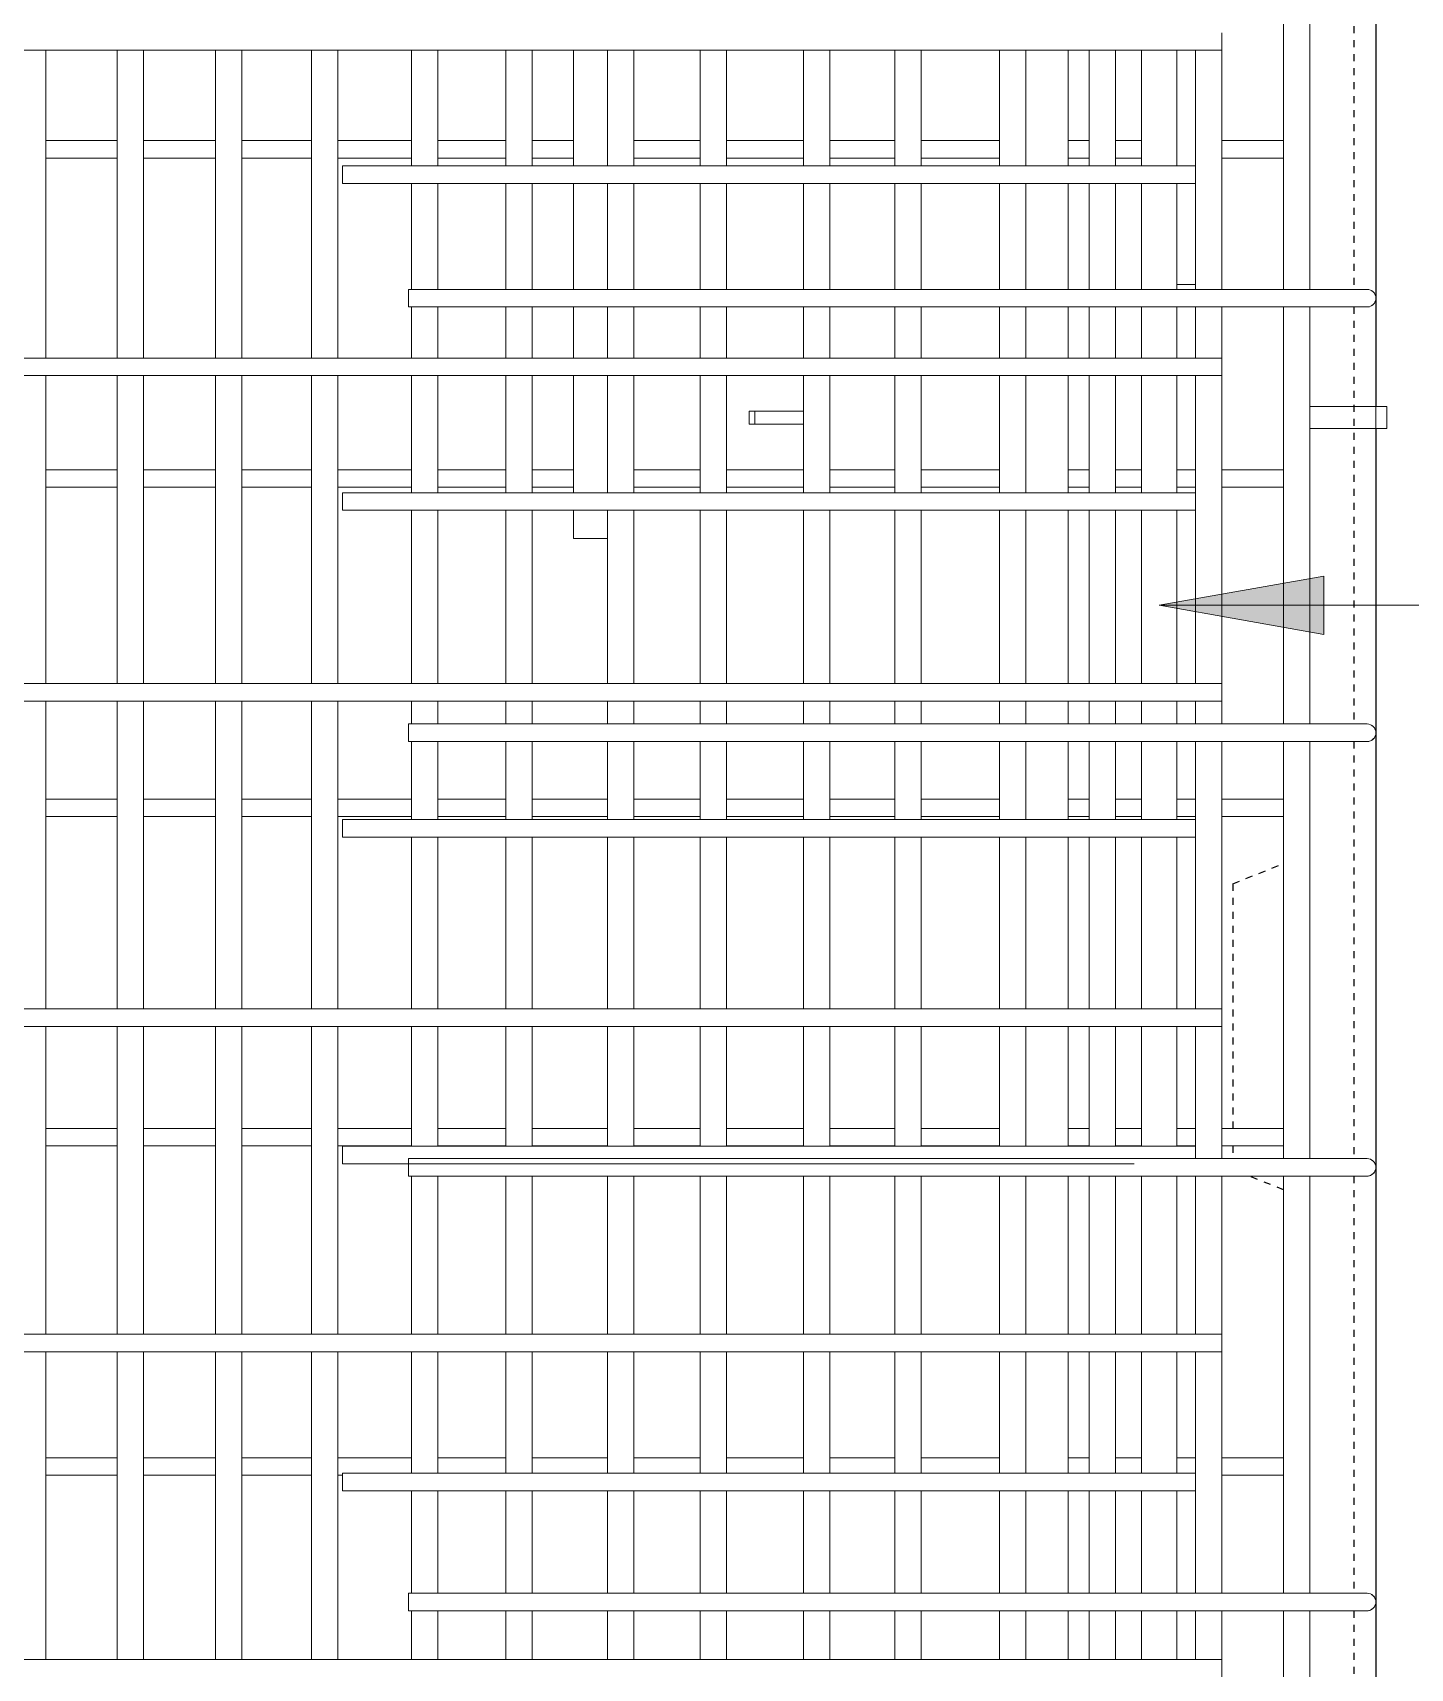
# Model space of a CAD drawing. Header units: millimetres. Extents: x -22025 to -1429, y -2879 to 29261.
# Drawn here: x -19545 to -18919, y 6186 to 6930 of the extents above; entities that cross this region are included whole.
import ezdxf

# ---------------------------------------------------------------- set-up
doc = ezdxf.new("R2010")
doc.units = ezdxf.units.MM
doc.linetypes.add('Dash', pattern=[6.36, 3.18, -3.18])
for name, color, linetype, lineweight in [('A-GENM', 13, 'Continuous', 18), ('A-WALL', 113, 'Continuous', 25), ('A-WALL-HDLN', 110, 'Dash', 25), ('S-RBAR', 171, 'Continuous', 18), ('S-RBAR-IDEN', 171, 'Continuous', 9)]:
    doc.layers.add(name, color=color, linetype=linetype, lineweight=lineweight)

# ---------------------------------------------------------------- blocks, each defined once
blk = doc.blocks.new('RR spread anchor face based - RR-SA-1_4-160-2134593-Elevation Front Copy 1')
at = {"layer": 'A-GENM'}
for p, q in [((-19219.57, -447), (-19217.07, -447)), ((-19219.57, -453), (-19219.57, -447)), ((-19217.07, -453), (-19219.57, -453)), ((-19217.07, -447), (-19194.88, -447)), ((-19217.07, -453), (-19217.07, -447)), ((-19194.88, -453), (-19217.07, -453))]:
    blk.add_line(p, q, dxfattribs=at)
blk = doc.blocks.new('RR spread anchor face based - RR-SA-2_5-200-1726821-Elevation Front Copy 1')
at = {"layer": 'A-GENM'}
for p, q in [((-18964.57, 6760), (-18934.57, 6760)), ((-18934.57, 6760), (-18929.57, 6760)), ((-18934.57, 6750), (-18934.57, 6760)), ((-18929.57, 6750), (-18929.57, 6760)), ((-18934.57, 6750), (-18964.57, 6750)), ((-18929.57, 6750), (-18934.57, 6750))]:
    blk.add_line(p, q, dxfattribs=at)

msp = doc.modelspace()

# ---------------------------------------------------------------- hatches: boundary and pattern name
at = {"layer": 'S-RBAR-IDEN'}
msp.add_hatch(color=256, dxfattribs=at).paths.add_polyline_path([(-19033.1607, 6669.66661), (-18958.1607, 6656.44209), (-18958.1607, 6682.89113)])

# ---------------------------------------------------------------- linework, layer by layer
at = {"layer": 'A-WALL'}
for p, q in [((-18934.5695, 7660), (-18934.5695, 6760)), ((-18934.5695, 6750), (-18934.5695, 4105))]:
    msp.add_line(p, q, dxfattribs=at)
at = {"layer": 'A-WALL-HDLN'}
for p, q in [((-18944.57208, 7003), (-18944.57208, 6813.33333)), ((-18944.57208, 6805.33333), (-18944.57208, 6615.66667)), ((-18944.57208, 6607.66667), (-18944.57208, 6418)), ((-18999.5695, 6542.99023), (-18976.5695, 6552.19023)), ((-18999.5695, 6542.99023), (-18999.5695, 6431.73933)), ((-18999.5695, 6423.73933), (-18999.5695, 6418)), ((-18976.5695, 6403.79023), (-18992.09391, 6410)), ((-18944.57208, 6410), (-18944.57208, 6220.33333)), ((-18944.57208, 6212.33333), (-18944.57208, 6022.66667))]:
    msp.add_line(p, q, dxfattribs=at)
at = {"layer": 'S-RBAR'}
for p, q in [((-18976.5695, 6813.33333), (-18976.5695, 7003)), ((-18964.5695, 6813.33333), (-18964.5695, 7003)), ((-19004.5695, 6930.08197), (-19004.5695, 6922.08197)), ((-19004.5695, 6922.08197), (-20178.38411, 6922.08197)), ((-19539.49257, 6782.09836), (-19539.49257, 6922.08197)), ((-19507.14093, 6782.09836), (-19507.14093, 6922.08197)), ((-19495.14093, 6782.09836), (-19495.14093, 6922.08197)), ((-19462.33873, 6782.09836), (-19462.33873, 6922.08197)), ((-19450.33873, 6782.09836), (-19450.33873, 6922.08197)), ((-19418.71235, 6782.09836), (-19418.71235, 6922.08197)), ((-19406.71235, 6782.09836), (-19406.71235, 6922.08197)), ((-19373.18488, 6869.49121), (-19373.18488, 6922.08197)), ((-19361.18488, 6869.49121), (-19361.18488, 6922.08197)), ((-19330.28378, 6869.49121), (-19330.28378, 6922.08197)), ((-19318.28378, 6869.49121), (-19318.28378, 6922.08197)), ((-19299.5695, 6869.49121), (-19299.5695, 6922.08197)), ((-19284.03104, 6869.49121), (-19284.03104, 6922.08197)), ((-19272.03104, 6869.49121), (-19272.03104, 6922.08197)), ((-19241.85521, 6869.49121), (-19241.85521, 6922.08197)), ((-19229.85521, 6869.49121), (-19229.85521, 6922.08197)), ((-19194.87719, 6869.49121), (-19194.87719, 6922.08197)), ((-19182.87719, 6869.49121), (-19182.87719, 6922.08197)), ((-19153.42664, 6869.49121), (-19153.42664, 6922.08197)), ((-19141.42664, 6869.49121), (-19141.42664, 6922.08197)), ((-19105.72334, 6869.49121), (-19105.72334, 6922.08197)), ((-19093.72334, 6869.49121), (-19093.72334, 6922.08197)), ((-19074.5695, 6869.49121), (-19074.5695, 6922.08197)), ((-19064.99807, 6869.49121), (-19064.99807, 6922.08197)), ((-19052.99807, 6869.49121), (-19052.99807, 6922.08197)), ((-19041.1607, 6869.49121), (-19041.1607, 6922.08197)), ((-19025.1607, 6869.49121), (-19025.1607, 6922.08197)), ((-19016.5695, 6813.33333), (-19016.5695, 6922.08197)), ((-19004.5695, 6813.33333), (-19004.5695, 6922.08197)), ((-19507.14093, 6881.08967), (-19539.49257, 6881.08967)), ((-19462.33873, 6881.08967), (-19495.14093, 6881.08967)), ((-19418.71235, 6881.08967), (-19450.33873, 6881.08967)), ((-19373.18488, 6881.08967), (-19406.71235, 6881.08967)), ((-19330.28378, 6881.08967), (-19361.18488, 6881.08967)), ((-19299.5695, 6881.08967), (-19318.28378, 6881.08967)), ((-19241.85521, 6881.08967), (-19272.03104, 6881.08967)), ((-19194.87719, 6881.08967), (-19229.85521, 6881.08967)), ((-19153.42664, 6881.08967), (-19182.87719, 6881.08967)), ((-19105.72334, 6881.08967), (-19141.42664, 6881.08967)), ((-19064.99807, 6881.08967), (-19074.5695, 6881.08967)), ((-19041.1607, 6881.08967), (-19052.99807, 6881.08967)), ((-18976.5695, 6881.08967), (-19004.5695, 6881.08967)), ((-19507.14093, 6873.08967), (-19539.49257, 6873.08967)), ((-19462.33873, 6873.08967), (-19495.14093, 6873.08967)), ((-19418.71235, 6873.08967), (-19450.33873, 6873.08967)), ((-19373.18488, 6873.08967), (-19406.71235, 6873.08967)), ((-19404.5695, 6869.49121), (-19044.5695, 6869.49121)), ((-19404.5695, 6861.49121), (-19404.5695, 6869.49121)), ((-19330.28378, 6873.08967), (-19361.18488, 6873.08967)), ((-19299.5695, 6873.08967), (-19318.28378, 6873.08967)), ((-19241.85521, 6873.08967), (-19272.03104, 6873.08967)), ((-19194.87719, 6873.08967), (-19229.85521, 6873.08967)), ((-19153.42664, 6873.08967), (-19182.87719, 6873.08967)), ((-19105.72334, 6873.08967), (-19141.42664, 6873.08967)), ((-19064.99807, 6873.08967), (-19074.5695, 6873.08967)), ((-19041.1607, 6873.08967), (-19052.99807, 6873.08967)), ((-19016.39903, 6869.49121), (-19044.5695, 6869.49121)), ((-18976.5695, 6873.08967), (-19004.5695, 6873.08967)), ((-19404.5695, 6861.49121), (-19044.5695, 6861.49121)), ((-19373.18488, 6813.33333), (-19373.18488, 6861.49121)), ((-19361.18488, 6813.33333), (-19361.18488, 6861.49121)), ((-19330.28378, 6813.33333), (-19330.28378, 6861.49121)), ((-19318.28378, 6813.33333), (-19318.28378, 6861.49121)), ((-19299.5695, 6813.33333), (-19299.5695, 6861.49121)), ((-19284.03104, 6813.33333), (-19284.03104, 6861.49121)), ((-19272.03104, 6813.33333), (-19272.03104, 6861.49121)), ((-19241.85521, 6813.33333), (-19241.85521, 6861.49121)), ((-19229.85521, 6813.33333), (-19229.85521, 6861.49121)), ((-19194.87719, 6813.33333), (-19194.87719, 6861.49121)), ((-19182.87719, 6813.33333), (-19182.87719, 6861.49121)), ((-19153.42664, 6813.33333), (-19153.42664, 6861.49121)), ((-19141.42664, 6813.33333), (-19141.42664, 6861.49121)), ((-19105.72334, 6813.33333), (-19105.72334, 6861.49121)), ((-19093.72334, 6813.33333), (-19093.72334, 6861.49121)), ((-19074.5695, 6813.33333), (-19074.5695, 6861.49121)), ((-19064.99807, 6813.33333), (-19064.99807, 6861.49121)), ((-19052.99807, 6813.33333), (-19052.99807, 6861.49121)), ((-19016.39903, 6861.49121), (-19044.5695, 6861.49121)), ((-19041.1607, 6813.33333), (-19041.1607, 6861.49121)), ((-19025.1607, 6813.33333), (-19025.1607, 6861.49121)), ((-19016.5695, 6815.6317), (-19025.1607, 6815.6317)), ((-19374.5695, 6813.33333), (-18958.5695, 6813.33333)), ((-19374.5695, 6805.33333), (-19374.5695, 6813.33333)), ((-18938.5695, 6813.33333), (-18958.5695, 6813.33333)), ((-19374.5695, 6805.33333), (-18958.5695, 6805.33333)), ((-19373.18488, 6782.09836), (-19373.18488, 6805.33333)), ((-19361.18488, 6782.09836), (-19361.18488, 6805.33333)), ((-19330.28378, 6782.09836), (-19330.28378, 6805.33333)), ((-19318.28378, 6782.09836), (-19318.28378, 6805.33333)), ((-19299.5695, 6782.09836), (-19299.5695, 6805.33333)), ((-19284.03104, 6782.09836), (-19284.03104, 6805.33333)), ((-19272.03104, 6782.09836), (-19272.03104, 6805.33333)), ((-19241.85521, 6782.09836), (-19241.85521, 6805.33333)), ((-19229.85521, 6782.09836), (-19229.85521, 6805.33333)), ((-19194.87719, 6782.09836), (-19194.87719, 6805.33333)), ((-19182.87719, 6782.09836), (-19182.87719, 6805.33333)), ((-19153.42664, 6782.09836), (-19153.42664, 6805.33333)), ((-19141.42664, 6782.09836), (-19141.42664, 6805.33333)), ((-19105.72334, 6782.09836), (-19105.72334, 6805.33333)), ((-19093.72334, 6782.09836), (-19093.72334, 6805.33333)), ((-19074.5695, 6782.09836), (-19074.5695, 6805.33333)), ((-19064.99807, 6782.09836), (-19064.99807, 6805.33333)), ((-19052.99807, 6782.09836), (-19052.99807, 6805.33333)), ((-19041.1607, 6782.09836), (-19041.1607, 6805.33333)), ((-19025.1607, 6782.09836), (-19025.1607, 6805.33333)), ((-19016.5695, 6782.09836), (-19016.5695, 6805.33333)), ((-19004.5695, 6782.09836), (-19004.5695, 6805.33333)), ((-18976.5695, 6615.66667), (-18976.5695, 6805.33333)), ((-18964.5695, 6615.66667), (-18964.5695, 6805.33333)), ((-18938.5695, 6805.33333), (-18958.5695, 6805.33333)), ((-19004.5695, 6782.09836), (-20178.38411, 6782.09836)), ((-19004.5695, 6782.09836), (-19004.5695, 6774.09836)), ((-19004.5695, 6774.09836), (-20178.38411, 6774.09836)), ((-19539.49257, 6634.11475), (-19539.49257, 6774.09836)), ((-19507.14093, 6634.11475), (-19507.14093, 6774.09836)), ((-19495.14093, 6634.11475), (-19495.14093, 6774.09836)), ((-19462.33873, 6634.11475), (-19462.33873, 6774.09836)), ((-19450.33873, 6634.11475), (-19450.33873, 6774.09836)), ((-19418.71235, 6634.11475), (-19418.71235, 6774.09836)), ((-19406.71235, 6634.11475), (-19406.71235, 6774.09836)), ((-19373.18488, 6720.85008), (-19373.18488, 6774.09836)), ((-19361.18488, 6720.85008), (-19361.18488, 6774.09836)), ((-19330.28378, 6720.85008), (-19330.28378, 6774.09836)), ((-19318.28378, 6720.85008), (-19318.28378, 6774.09836)), ((-19299.5695, 6720.85008), (-19299.5695, 6774.09836)), ((-19284.03104, 6720.85008), (-19284.03104, 6774.09836)), ((-19272.03104, 6720.85008), (-19272.03104, 6774.09836)), ((-19241.85521, 6720.85008), (-19241.85521, 6774.09836)), ((-19229.85521, 6720.85008), (-19229.85521, 6774.09836)), ((-19194.87719, 6720.85008), (-19194.87719, 6774.09836)), ((-19182.87719, 6720.85008), (-19182.87719, 6774.09836)), ((-19153.42664, 6720.85008), (-19153.42664, 6774.09836)), ((-19141.42664, 6720.85008), (-19141.42664, 6774.09836)), ((-19105.72334, 6720.85008), (-19105.72334, 6774.09836)), ((-19093.72334, 6720.85008), (-19093.72334, 6774.09836)), ((-19074.5695, 6720.85008), (-19074.5695, 6774.09836)), ((-19064.99807, 6720.85008), (-19064.99807, 6774.09836)), ((-19052.99807, 6720.85008), (-19052.99807, 6774.09836)), ((-19041.1607, 6720.85008), (-19041.1607, 6774.09836)), ((-19025.1607, 6720.85008), (-19025.1607, 6774.09836)), ((-19016.5695, 6634.11475), (-19016.5695, 6774.09836)), ((-19004.5695, 6634.11475), (-19004.5695, 6774.09836)), ((-19507.14093, 6731.30622), (-19539.49257, 6731.30622)), ((-19462.33873, 6731.30622), (-19495.14093, 6731.30622)), ((-19418.71235, 6731.30622), (-19450.33873, 6731.30622)), ((-19373.18488, 6731.30622), (-19406.71235, 6731.30622)), ((-19330.28378, 6731.30622), (-19361.18488, 6731.30622)), ((-19299.5695, 6731.30622), (-19318.28378, 6731.30622)), ((-19241.85521, 6731.30622), (-19272.03104, 6731.30622)), ((-19194.87719, 6731.30622), (-19229.85521, 6731.30622)), ((-19153.42664, 6731.30622), (-19182.87719, 6731.30622)), ((-19105.72334, 6731.30622), (-19141.42664, 6731.30622)), ((-19064.99807, 6731.30622), (-19074.5695, 6731.30622)), ((-19041.1607, 6731.30622), (-19052.99807, 6731.30622)), ((-19016.5695, 6731.30622), (-19025.1607, 6731.30622)), ((-18976.5695, 6731.30622), (-19004.5695, 6731.30622)), ((-19507.14093, 6723.30622), (-19539.49257, 6723.30622)), ((-19462.33873, 6723.30622), (-19495.14093, 6723.30622)), ((-19418.71235, 6723.30622), (-19450.33873, 6723.30622)), ((-19373.18488, 6723.30622), (-19406.71235, 6723.30622)), ((-19404.5695, 6720.85008), (-19044.5695, 6720.85008)), ((-19404.5695, 6712.85008), (-19404.5695, 6720.85008)), ((-19330.28378, 6723.30622), (-19361.18488, 6723.30622)), ((-19299.5695, 6723.30622), (-19318.28378, 6723.30622)), ((-19241.85521, 6723.30622), (-19272.03104, 6723.30622)), ((-19194.87719, 6723.30622), (-19229.85521, 6723.30622)), ((-19153.42664, 6723.30622), (-19182.87719, 6723.30622)), ((-19105.72334, 6723.30622), (-19141.42664, 6723.30622)), ((-19064.99807, 6723.30622), (-19074.5695, 6723.30622)), ((-19041.1607, 6723.30622), (-19052.99807, 6723.30622)), ((-19016.39903, 6720.85008), (-19044.5695, 6720.85008)), ((-19016.5695, 6723.30622), (-19025.1607, 6723.30622)), ((-18976.5695, 6723.30622), (-19004.5695, 6723.30622)), ((-19404.5695, 6712.85008), (-19044.5695, 6712.85008)), ((-19373.18488, 6634.11475), (-19373.18488, 6712.85008)), ((-19361.18488, 6634.11475), (-19361.18488, 6712.85008)), ((-19330.28378, 6634.11475), (-19330.28378, 6712.85008)), ((-19318.28378, 6634.11475), (-19318.28378, 6712.85008)), ((-19299.5695, 6700), (-19299.5695, 6712.85008)), ((-19284.03104, 6634.11475), (-19284.03104, 6712.85008)), ((-19272.03104, 6634.11475), (-19272.03104, 6712.85008)), ((-19241.85521, 6634.11475), (-19241.85521, 6712.85008)), ((-19229.85521, 6634.11475), (-19229.85521, 6712.85008)), ((-19194.87719, 6634.11475), (-19194.87719, 6712.85008)), ((-19182.87719, 6634.11475), (-19182.87719, 6712.85008)), ((-19153.42664, 6634.11475), (-19153.42664, 6712.85008)), ((-19141.42664, 6634.11475), (-19141.42664, 6712.85008)), ((-19105.72334, 6634.11475), (-19105.72334, 6712.85008)), ((-19093.72334, 6634.11475), (-19093.72334, 6712.85008)), ((-19074.5695, 6634.11475), (-19074.5695, 6712.85008)), ((-19064.99807, 6634.11475), (-19064.99807, 6712.85008)), ((-19052.99807, 6634.11475), (-19052.99807, 6712.85008)), ((-19016.39903, 6712.85008), (-19044.5695, 6712.85008)), ((-19041.1607, 6634.11475), (-19041.1607, 6712.85008)), ((-19025.1607, 6634.11475), (-19025.1607, 6712.85008)), ((-19284.03104, 6700), (-19299.5695, 6700)), ((-19004.5695, 6634.11475), (-20178.38411, 6634.11475)), ((-19004.5695, 6634.11475), (-19004.5695, 6626.11475)), ((-19004.5695, 6626.11475), (-20178.38411, 6626.11475)), ((-19539.49257, 6486.13115), (-19539.49257, 6626.11475)), ((-19507.14093, 6486.13115), (-19507.14093, 6626.11475)), ((-19495.14093, 6486.13115), (-19495.14093, 6626.11475)), ((-19462.33873, 6486.13115), (-19462.33873, 6626.11475)), ((-19450.33873, 6486.13115), (-19450.33873, 6626.11475)), ((-19418.71235, 6486.13115), (-19418.71235, 6626.11475)), ((-19406.71235, 6486.13115), (-19406.71235, 6626.11475)), ((-19373.18488, 6615.66667), (-19373.18488, 6626.11475)), ((-19361.18488, 6615.66667), (-19361.18488, 6626.11475)), ((-19330.28378, 6615.66667), (-19330.28378, 6626.11475)), ((-19318.28378, 6615.66667), (-19318.28378, 6626.11475)), ((-19284.03104, 6615.66667), (-19284.03104, 6626.11475)), ((-19272.03104, 6615.66667), (-19272.03104, 6626.11475)), ((-19241.85521, 6615.66667), (-19241.85521, 6626.11475)), ((-19229.85521, 6615.66667), (-19229.85521, 6626.11475)), ((-19194.87719, 6615.66667), (-19194.87719, 6626.11475)), ((-19182.87719, 6615.66667), (-19182.87719, 6626.11475)), ((-19153.42664, 6615.66667), (-19153.42664, 6626.11475)), ((-19141.42664, 6615.66667), (-19141.42664, 6626.11475)), ((-19105.72334, 6615.66667), (-19105.72334, 6626.11475)), ((-19093.72334, 6615.66667), (-19093.72334, 6626.11475)), ((-19074.5695, 6615.66667), (-19074.5695, 6626.11475)), ((-19064.99807, 6615.66667), (-19064.99807, 6626.11475)), ((-19052.99807, 6615.66667), (-19052.99807, 6626.11475)), ((-19041.1607, 6615.66667), (-19041.1607, 6626.11475)), ((-19025.1607, 6615.66667), (-19025.1607, 6626.11475)), ((-19016.5695, 6615.66667), (-19016.5695, 6626.11475)), ((-19004.5695, 6615.66667), (-19004.5695, 6626.11475)), ((-19374.5695, 6615.66667), (-18958.5695, 6615.66667)), ((-19374.5695, 6607.66667), (-19374.5695, 6615.66667)), ((-18938.5695, 6615.66667), (-18958.5695, 6615.66667)), ((-19374.5695, 6607.66667), (-18958.5695, 6607.66667)), ((-19373.18488, 6572.20895), (-19373.18488, 6607.66667)), ((-19361.18488, 6572.20895), (-19361.18488, 6607.66667)), ((-19330.28378, 6572.20895), (-19330.28378, 6607.66667)), ((-19318.28378, 6572.20895), (-19318.28378, 6607.66667)), ((-19284.03104, 6572.20895), (-19284.03104, 6607.66667)), ((-19272.03104, 6572.20895), (-19272.03104, 6607.66667)), ((-19241.85521, 6572.20895), (-19241.85521, 6607.66667)), ((-19229.85521, 6572.20895), (-19229.85521, 6607.66667)), ((-19194.87719, 6572.20895), (-19194.87719, 6607.66667)), ((-19182.87719, 6572.20895), (-19182.87719, 6607.66667)), ((-19153.42664, 6572.20895), (-19153.42664, 6607.66667)), ((-19141.42664, 6572.20895), (-19141.42664, 6607.66667)), ((-19105.72334, 6572.20895), (-19105.72334, 6607.66667)), ((-19093.72334, 6572.20895), (-19093.72334, 6607.66667)), ((-19074.5695, 6572.20895), (-19074.5695, 6607.66667)), ((-19064.99807, 6572.20895), (-19064.99807, 6607.66667)), ((-19052.99807, 6572.20895), (-19052.99807, 6607.66667)), ((-19041.1607, 6572.20895), (-19041.1607, 6607.66667)), ((-19025.1607, 6572.20895), (-19025.1607, 6607.66667)), ((-19016.5695, 6486.13115), (-19016.5695, 6607.66667)), ((-19004.5695, 6486.13115), (-19004.5695, 6607.66667)), ((-18976.5695, 6418), (-18976.5695, 6607.66667)), ((-18964.5695, 6418), (-18964.5695, 6607.66667)), ((-18938.5695, 6607.66667), (-18958.5695, 6607.66667)), ((-19507.14093, 6581.52278), (-19539.49257, 6581.52278)), ((-19462.33873, 6581.52278), (-19495.14093, 6581.52278)), ((-19418.71235, 6581.52278), (-19450.33873, 6581.52278)), ((-19373.18488, 6581.52278), (-19406.71235, 6581.52278)), ((-19330.28378, 6581.52278), (-19361.18488, 6581.52278)), ((-19284.03104, 6581.52278), (-19318.28378, 6581.52278)), ((-19241.85521, 6581.52278), (-19272.03104, 6581.52278)), ((-19194.87719, 6581.52278), (-19229.85521, 6581.52278)), ((-19153.42664, 6581.52278), (-19182.87719, 6581.52278)), ((-19105.72334, 6581.52278), (-19141.42664, 6581.52278)), ((-19064.99807, 6581.52278), (-19074.5695, 6581.52278)), ((-19041.1607, 6581.52278), (-19052.99807, 6581.52278)), ((-19016.5695, 6581.52278), (-19025.1607, 6581.52278)), ((-18976.5695, 6581.52278), (-19004.5695, 6581.52278)), ((-19507.14093, 6573.52278), (-19539.49257, 6573.52278)), ((-19462.33873, 6573.52278), (-19495.14093, 6573.52278)), ((-19418.71235, 6573.52278), (-19450.33873, 6573.52278)), ((-19373.18488, 6573.52278), (-19406.71235, 6573.52278)), ((-19404.5695, 6572.20895), (-19044.5695, 6572.20895)), ((-19404.5695, 6564.20895), (-19404.5695, 6572.20895)), ((-19330.28378, 6573.52278), (-19361.18488, 6573.52278)), ((-19284.03104, 6573.52278), (-19318.28378, 6573.52278)), ((-19241.85521, 6573.52278), (-19272.03104, 6573.52278)), ((-19194.87719, 6573.52278), (-19229.85521, 6573.52278)), ((-19153.42664, 6573.52278), (-19182.87719, 6573.52278)), ((-19105.72334, 6573.52278), (-19141.42664, 6573.52278)), ((-19064.99807, 6573.52278), (-19074.5695, 6573.52278)), ((-19041.1607, 6573.52278), (-19052.99807, 6573.52278)), ((-19016.39903, 6572.20895), (-19044.5695, 6572.20895)), ((-19016.5695, 6573.52278), (-19025.1607, 6573.52278)), ((-18976.5695, 6573.52278), (-19004.5695, 6573.52278)), ((-19404.5695, 6564.20895), (-19044.5695, 6564.20895)), ((-19373.18488, 6486.13115), (-19373.18488, 6564.20895)), ((-19361.18488, 6486.13115), (-19361.18488, 6564.20895)), ((-19330.28378, 6486.13115), (-19330.28378, 6564.20895)), ((-19318.28378, 6486.13115), (-19318.28378, 6564.20895)), ((-19284.03104, 6486.13115), (-19284.03104, 6564.20895)), ((-19272.03104, 6486.13115), (-19272.03104, 6564.20895)), ((-19241.85521, 6486.13115), (-19241.85521, 6564.20895)), ((-19229.85521, 6486.13115), (-19229.85521, 6564.20895)), ((-19194.87719, 6486.13115), (-19194.87719, 6564.20895)), ((-19182.87719, 6486.13115), (-19182.87719, 6564.20895)), ((-19153.42664, 6486.13115), (-19153.42664, 6564.20895)), ((-19141.42664, 6486.13115), (-19141.42664, 6564.20895)), ((-19105.72334, 6486.13115), (-19105.72334, 6564.20895)), ((-19093.72334, 6486.13115), (-19093.72334, 6564.20895)), ((-19074.5695, 6486.13115), (-19074.5695, 6564.20895)), ((-19064.99807, 6486.13115), (-19064.99807, 6564.20895)), ((-19052.99807, 6486.13115), (-19052.99807, 6564.20895)), ((-19016.39903, 6564.20895), (-19044.5695, 6564.20895)), ((-19041.1607, 6486.13115), (-19041.1607, 6564.20895)), ((-19025.1607, 6486.13115), (-19025.1607, 6564.20895)), ((-19004.5695, 6486.13115), (-20178.38411, 6486.13115)), ((-19004.5695, 6486.13115), (-19004.5695, 6478.13115)), ((-19004.5695, 6478.13115), (-20178.38411, 6478.13115)), ((-19539.49257, 6338.14754), (-19539.49257, 6478.13115)), ((-19507.14093, 6338.14754), (-19507.14093, 6478.13115)), ((-19495.14093, 6338.14754), (-19495.14093, 6478.13115)), ((-19462.33873, 6338.14754), (-19462.33873, 6478.13115)), ((-19450.33873, 6338.14754), (-19450.33873, 6478.13115)), ((-19418.71235, 6338.14754), (-19418.71235, 6478.13115)), ((-19406.71235, 6338.14754), (-19406.71235, 6478.13115)), ((-19373.18488, 6423.56783), (-19373.18488, 6478.13115)), ((-19361.18488, 6423.56783), (-19361.18488, 6478.13115)), ((-19330.28378, 6423.56783), (-19330.28378, 6478.13115)), ((-19318.28378, 6423.56783), (-19318.28378, 6478.13115)), ((-19284.03104, 6423.56783), (-19284.03104, 6478.13115)), ((-19272.03104, 6423.56783), (-19272.03104, 6478.13115)), ((-19241.85521, 6423.56783), (-19241.85521, 6478.13115)), ((-19229.85521, 6423.56783), (-19229.85521, 6478.13115)), ((-19194.87719, 6423.56783), (-19194.87719, 6478.13115)), ((-19182.87719, 6423.56783), (-19182.87719, 6478.13115)), ((-19153.42664, 6423.56783), (-19153.42664, 6478.13115)), ((-19141.42664, 6423.56783), (-19141.42664, 6478.13115)), ((-19105.72334, 6423.56783), (-19105.72334, 6478.13115)), ((-19093.72334, 6423.56783), (-19093.72334, 6478.13115)), ((-19074.5695, 6423.56783), (-19074.5695, 6478.13115)), ((-19064.99807, 6423.56783), (-19064.99807, 6478.13115)), ((-19052.99807, 6423.56783), (-19052.99807, 6478.13115)), ((-19041.1607, 6423.56783), (-19041.1607, 6478.13115)), ((-19025.1607, 6423.56783), (-19025.1607, 6478.13115)), ((-19016.5695, 6418), (-19016.5695, 6478.13115)), ((-19004.5695, 6418), (-19004.5695, 6478.13115)), ((-19507.14093, 6431.73933), (-19539.49257, 6431.73933)), ((-19462.33873, 6431.73933), (-19495.14093, 6431.73933)), ((-19418.71235, 6431.73933), (-19450.33873, 6431.73933)), ((-19373.18488, 6431.73933), (-19406.71235, 6431.73933)), ((-19330.28378, 6431.73933), (-19361.18488, 6431.73933)), ((-19284.03104, 6431.73933), (-19318.28378, 6431.73933)), ((-19241.85521, 6431.73933), (-19272.03104, 6431.73933)), ((-19194.87719, 6431.73933), (-19229.85521, 6431.73933)), ((-19153.42664, 6431.73933), (-19182.87719, 6431.73933)), ((-19105.72334, 6431.73933), (-19141.42664, 6431.73933)), ((-19064.99807, 6431.73933), (-19074.5695, 6431.73933)), ((-19041.1607, 6431.73933), (-19052.99807, 6431.73933)), ((-19016.5695, 6431.73933), (-19025.1607, 6431.73933)), ((-18976.5695, 6431.73933), (-19004.5695, 6431.73933)), ((-19507.14093, 6423.73933), (-19539.49257, 6423.73933)), ((-19462.33873, 6423.73933), (-19495.14093, 6423.73933)), ((-19418.71235, 6423.73933), (-19450.33873, 6423.73933)), ((-19373.18488, 6423.73933), (-19406.71235, 6423.73933)), ((-19404.5695, 6423.56783), (-19044.5695, 6423.56783)), ((-19404.5695, 6415.56783), (-19404.5695, 6423.56783)), ((-19330.28378, 6423.73933), (-19361.18488, 6423.73933)), ((-19284.03104, 6423.73933), (-19318.28378, 6423.73933)), ((-19241.85521, 6423.73933), (-19272.03104, 6423.73933)), ((-19194.87719, 6423.73933), (-19229.85521, 6423.73933)), ((-19153.42664, 6423.73933), (-19182.87719, 6423.73933)), ((-19105.72334, 6423.73933), (-19141.42664, 6423.73933)), ((-19064.99807, 6423.73933), (-19074.5695, 6423.73933)), ((-19041.1607, 6423.73933), (-19052.99807, 6423.73933)), ((-19016.39903, 6423.56783), (-19044.5695, 6423.56783)), ((-19016.5695, 6423.73933), (-19025.1607, 6423.73933)), ((-18976.5695, 6423.73933), (-19004.5695, 6423.73933)), ((-19404.5695, 6415.56783), (-19044.5695, 6415.56783)), ((-19374.5695, 6418), (-18958.5695, 6418)), ((-19374.5695, 6410), (-19374.5695, 6418)), ((-18938.5695, 6418), (-18958.5695, 6418)), ((-19374.5695, 6410), (-18958.5695, 6410)), ((-19373.18488, 6338.14754), (-19373.18488, 6410)), ((-19361.18488, 6338.14754), (-19361.18488, 6410)), ((-19330.28378, 6338.14754), (-19330.28378, 6410)), ((-19318.28378, 6338.14754), (-19318.28378, 6410)), ((-19284.03104, 6338.14754), (-19284.03104, 6410)), ((-19272.03104, 6338.14754), (-19272.03104, 6410)), ((-19241.85521, 6338.14754), (-19241.85521, 6410)), ((-19229.85521, 6338.14754), (-19229.85521, 6410)), ((-19194.87719, 6338.14754), (-19194.87719, 6410)), ((-19182.87719, 6338.14754), (-19182.87719, 6410)), ((-19153.42664, 6338.14754), (-19153.42664, 6410)), ((-19141.42664, 6338.14754), (-19141.42664, 6410)), ((-19105.72334, 6338.14754), (-19105.72334, 6410)), ((-19093.72334, 6338.14754), (-19093.72334, 6410)), ((-19074.5695, 6338.14754), (-19074.5695, 6410)), ((-19064.99807, 6338.14754), (-19064.99807, 6410)), ((-19052.99807, 6338.14754), (-19052.99807, 6410)), ((-19041.1607, 6338.14754), (-19041.1607, 6410)), ((-19025.1607, 6338.14754), (-19025.1607, 6410)), ((-19016.5695, 6338.14754), (-19016.5695, 6410)), ((-19004.5695, 6338.14754), (-19004.5695, 6410)), ((-18976.5695, 6220.33333), (-18976.5695, 6410)), ((-18964.5695, 6220.33333), (-18964.5695, 6410)), ((-18938.5695, 6410), (-18958.5695, 6410)), ((-19004.5695, 6338.14754), (-20178.38411, 6338.14754)), ((-19004.5695, 6338.14754), (-19004.5695, 6330.14754)), ((-19004.5695, 6330.14754), (-20178.38411, 6330.14754)), ((-19539.49257, 6190.16393), (-19539.49257, 6330.14754)), ((-19507.14093, 6190.16393), (-19507.14093, 6330.14754)), ((-19495.14093, 6190.16393), (-19495.14093, 6330.14754)), ((-19462.33873, 6190.16393), (-19462.33873, 6330.14754)), ((-19450.33873, 6190.16393), (-19450.33873, 6330.14754)), ((-19418.71235, 6190.16393), (-19418.71235, 6330.14754)), ((-19406.71235, 6190.16393), (-19406.71235, 6330.14754)), ((-19373.18488, 6274.9267), (-19373.18488, 6330.14754)), ((-19361.18488, 6274.9267), (-19361.18488, 6330.14754)), ((-19330.28378, 6274.9267), (-19330.28378, 6330.14754)), ((-19318.28378, 6274.9267), (-19318.28378, 6330.14754)), ((-19284.03104, 6274.9267), (-19284.03104, 6330.14754)), ((-19272.03104, 6274.9267), (-19272.03104, 6330.14754)), ((-19241.85521, 6274.9267), (-19241.85521, 6330.14754)), ((-19229.85521, 6274.9267), (-19229.85521, 6330.14754)), ((-19194.87719, 6274.9267), (-19194.87719, 6330.14754)), ((-19182.87719, 6274.9267), (-19182.87719, 6330.14754)), ((-19153.42664, 6274.9267), (-19153.42664, 6330.14754)), ((-19141.42664, 6274.9267), (-19141.42664, 6330.14754)), ((-19105.72334, 6274.9267), (-19105.72334, 6330.14754)), ((-19093.72334, 6274.9267), (-19093.72334, 6330.14754)), ((-19074.5695, 6274.9267), (-19074.5695, 6330.14754)), ((-19064.99807, 6274.9267), (-19064.99807, 6330.14754)), ((-19052.99807, 6274.9267), (-19052.99807, 6330.14754)), ((-19041.1607, 6274.9267), (-19041.1607, 6330.14754)), ((-19025.1607, 6274.9267), (-19025.1607, 6330.14754)), ((-19016.5695, 6220.33333), (-19016.5695, 6330.14754)), ((-19004.5695, 6220.33333), (-19004.5695, 6330.14754)), ((-19507.14093, 6281.95588), (-19539.49257, 6281.95588)), ((-19462.33873, 6281.95588), (-19495.14093, 6281.95588)), ((-19418.71235, 6281.95588), (-19450.33873, 6281.95588)), ((-19373.18488, 6281.95588), (-19406.71235, 6281.95588)), ((-19330.28378, 6281.95588), (-19361.18488, 6281.95588)), ((-19284.03104, 6281.95588), (-19318.28378, 6281.95588)), ((-19241.85521, 6281.95588), (-19272.03104, 6281.95588)), ((-19194.87719, 6281.95588), (-19229.85521, 6281.95588)), ((-19153.42664, 6281.95588), (-19182.87719, 6281.95588)), ((-19105.72334, 6281.95588), (-19141.42664, 6281.95588)), ((-19064.99807, 6281.95588), (-19074.5695, 6281.95588)), ((-19041.1607, 6281.95588), (-19052.99807, 6281.95588)), ((-19016.5695, 6281.95588), (-19025.1607, 6281.95588)), ((-18976.5695, 6281.95588), (-19004.5695, 6281.95588)), ((-19507.14093, 6273.95588), (-19539.49257, 6273.95588)), ((-19462.33873, 6273.95588), (-19495.14093, 6273.95588)), ((-19418.71235, 6273.95588), (-19450.33873, 6273.95588)), ((-19404.5695, 6273.95588), (-19406.71235, 6273.95588)), ((-19404.5695, 6274.9267), (-19044.5695, 6274.9267)), ((-19404.5695, 6266.9267), (-19404.5695, 6274.9267)), ((-19016.39903, 6274.9267), (-19044.5695, 6274.9267)), ((-18976.5695, 6273.95588), (-19004.5695, 6273.95588)), ((-19404.5695, 6266.9267), (-19044.5695, 6266.9267)), ((-19373.18488, 6220.33333), (-19373.18488, 6266.9267)), ((-19361.18488, 6220.33333), (-19361.18488, 6266.9267)), ((-19330.28378, 6220.33333), (-19330.28378, 6266.9267)), ((-19318.28378, 6220.33333), (-19318.28378, 6266.9267)), ((-19284.03104, 6220.33333), (-19284.03104, 6266.9267)), ((-19272.03104, 6220.33333), (-19272.03104, 6266.9267)), ((-19241.85521, 6220.33333), (-19241.85521, 6266.9267)), ((-19229.85521, 6220.33333), (-19229.85521, 6266.9267)), ((-19194.87719, 6220.33333), (-19194.87719, 6266.9267)), ((-19182.87719, 6220.33333), (-19182.87719, 6266.9267)), ((-19153.42664, 6220.33333), (-19153.42664, 6266.9267)), ((-19141.42664, 6220.33333), (-19141.42664, 6266.9267)), ((-19105.72334, 6220.33333), (-19105.72334, 6266.9267)), ((-19093.72334, 6220.33333), (-19093.72334, 6266.9267)), ((-19074.5695, 6220.33333), (-19074.5695, 6266.9267)), ((-19064.99807, 6220.33333), (-19064.99807, 6266.9267)), ((-19052.99807, 6220.33333), (-19052.99807, 6266.9267)), ((-19016.39903, 6266.9267), (-19044.5695, 6266.9267)), ((-19041.1607, 6220.33333), (-19041.1607, 6266.9267)), ((-19025.1607, 6220.33333), (-19025.1607, 6266.9267)), ((-19374.5695, 6220.33333), (-18958.5695, 6220.33333)), ((-19374.5695, 6212.33333), (-19374.5695, 6220.33333)), ((-18938.5695, 6220.33333), (-18958.5695, 6220.33333)), ((-19374.5695, 6212.33333), (-18958.5695, 6212.33333)), ((-19373.18488, 6190.16393), (-19373.18488, 6212.33333)), ((-19361.18488, 6190.16393), (-19361.18488, 6212.33333)), ((-19330.28378, 6190.16393), (-19330.28378, 6212.33333)), ((-19318.28378, 6190.16393), (-19318.28378, 6212.33333)), ((-19284.03104, 6190.16393), (-19284.03104, 6212.33333)), ((-19272.03104, 6190.16393), (-19272.03104, 6212.33333)), ((-19241.85521, 6190.16393), (-19241.85521, 6212.33333)), ((-19229.85521, 6190.16393), (-19229.85521, 6212.33333)), ((-19194.87719, 6190.16393), (-19194.87719, 6212.33333)), ((-19182.87719, 6190.16393), (-19182.87719, 6212.33333)), ((-19153.42664, 6190.16393), (-19153.42664, 6212.33333)), ((-19141.42664, 6190.16393), (-19141.42664, 6212.33333)), ((-19105.72334, 6190.16393), (-19105.72334, 6212.33333)), ((-19093.72334, 6190.16393), (-19093.72334, 6212.33333)), ((-19074.5695, 6190.16393), (-19074.5695, 6212.33333)), ((-19064.99807, 6190.16393), (-19064.99807, 6212.33333)), ((-19052.99807, 6190.16393), (-19052.99807, 6212.33333)), ((-19041.1607, 6190.16393), (-19041.1607, 6212.33333)), ((-19025.1607, 6190.16393), (-19025.1607, 6212.33333)), ((-19016.5695, 6190.16393), (-19016.5695, 6212.33333)), ((-19004.5695, 6190.16393), (-19004.5695, 6212.33333)), ((-18976.5695, 6022.66667), (-18976.5695, 6212.33333)), ((-18964.5695, 6022.66667), (-18964.5695, 6212.33333)), ((-18938.5695, 6212.33333), (-18958.5695, 6212.33333)), ((-19004.5695, 6190.16393), (-20178.38411, 6190.16393)), ((-19004.5695, 6190.16393), (-19004.5695, 6182.16393))]:
    msp.add_line(p, q, dxfattribs=at)
for centre, start, end in [((-18938.5695, 6809.33333), 270, 90), ((-18938.5695, 6809.33333), 15, 60), ((-18938.5695, 6809.33333), 300, 345), ((-18938.5695, 6809.33333), 270, 285), ((-18938.5695, 6611.66667), 270, 90), ((-18938.5695, 6611.66667), 15, 60), ((-18938.5695, 6611.66667), 270, 285), ((-18938.5695, 6611.66667), 300, 345), ((-18938.5695, 6414), 270, 90), ((-18938.5695, 6414), 15, 60), ((-18938.5695, 6414), 300, 345), ((-18938.5695, 6414), 270, 285), ((-18938.5695, 6216.33333), 270, 90), ((-18938.5695, 6216.33333), 15, 60), ((-18938.5695, 6216.33333), 270, 285), ((-18938.5695, 6216.33333), 300, 345)]:
    msp.add_arc(centre, 4, start, end, dxfattribs=at)
at = {"layer": 'S-RBAR-IDEN'}
for p, q in [((-18958.1607, 6682.89113), (-19033.1607, 6669.66661)), ((-18958.1607, 6656.44209), (-18958.1607, 6682.89113)), ((-19033.1607, 6669.66661), (-18958.1607, 6656.44209)), ((-19033.1607, 6669.66661), (-18471.59913, 6669.66661))]:
    msp.add_line(p, q, dxfattribs=at)

# ---------------------------------------------------------------- block references
at = {"layer": 'A-GENM'}
for name, p in [('RR spread anchor face based - RR-SA-1_4-160-2134593-Elevation Front Copy 1', (0, 7205)), ('RR spread anchor face based - RR-SA-2_5-200-1726821-Elevation Front Copy 1', (0, 0))]:
    msp.add_blockref(name, p, dxfattribs=at)

doc.saveas('drawing.dxf')
